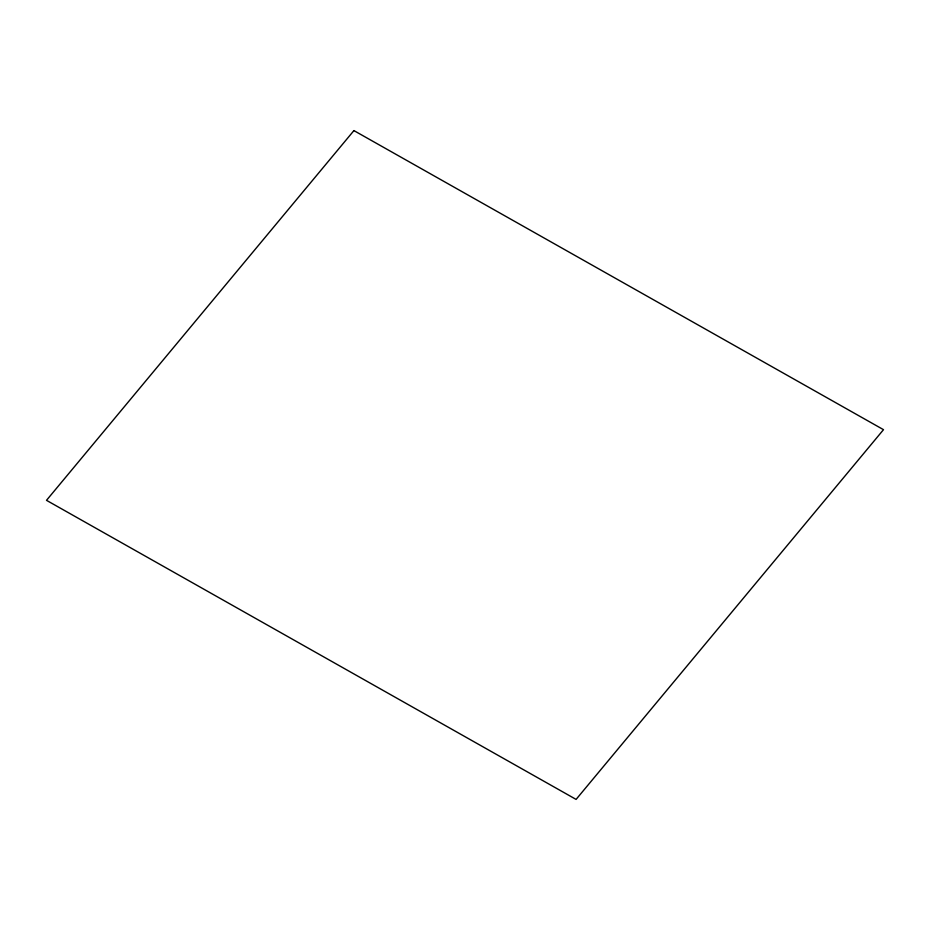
<?xml version="1.0" encoding="UTF-8"?>
<svg xmlns="http://www.w3.org/2000/svg" width="930" height="930" viewBox="0 0 930 930"><rect width="100%" height="100%" fill="white"/><g stroke="black" fill="none" stroke-linecap="round" stroke-linejoin="round"><path stroke-width="1.4" d="M353.912 130.595L46.5 500.328L576.089 799.405L883.5 429.672L353.912 130.595"/></g></svg>
